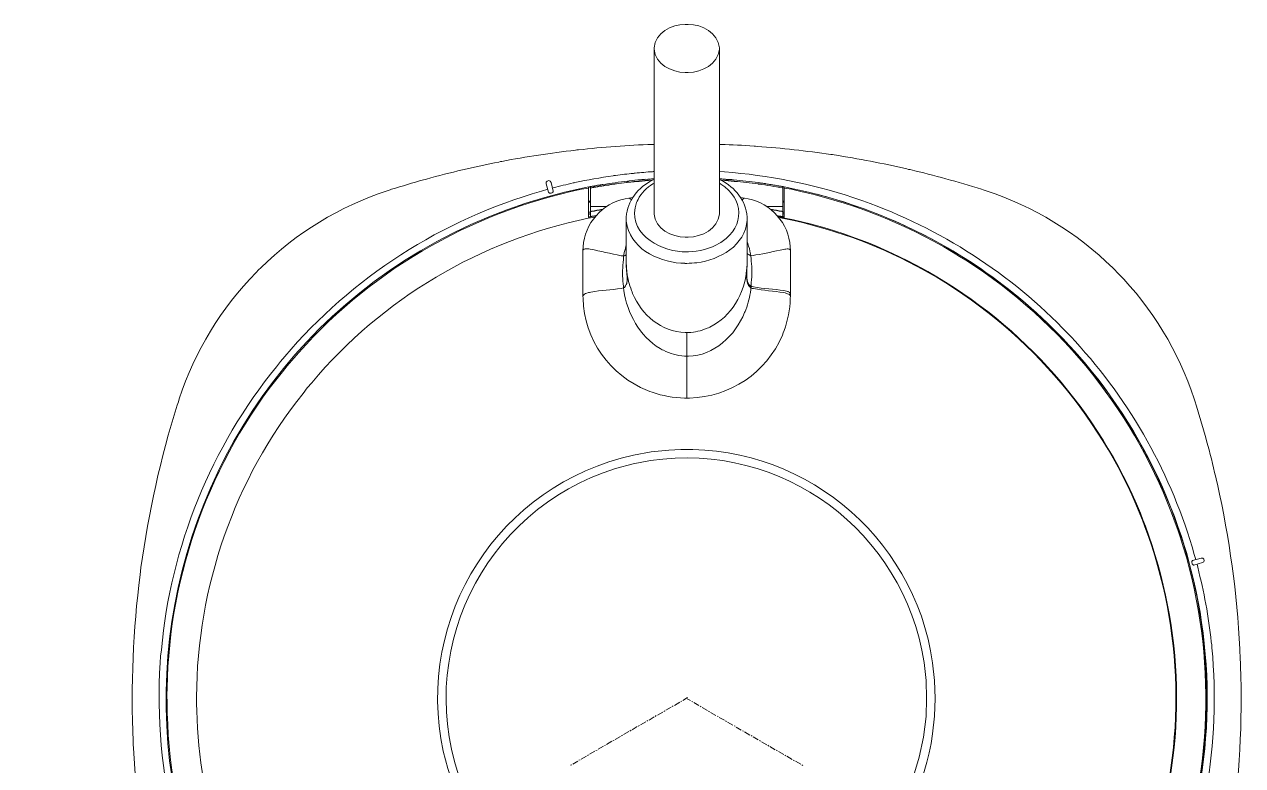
# Model space of a CAD drawing. Header units: millimetres. Extents: x 36 to 398, y -1 to 136.
# Drawn here: x 281.6 to 385, y 62.1 to 125 of the extents above; entities that cross this region are included whole.
import ezdxf

# ---------------------------------------------------------------- set-up
doc = ezdxf.new("R2010")
doc.units = ezdxf.units.MM

msp = doc.modelspace()

# ---------------------------------------------------------------- linework, layer by layer
at = {"color": 250, "lineweight": 20}
for points in [[(335.072284, 108.933594), (335.072284, 122.92469)], [(340.617916, 108.933594), (340.617916, 122.92469)], [(326.330416, 111.537094), (326.266916, 111.664094), (326.139916, 111.706392), (326.012916, 111.664094), (325.928284, 111.55819), (325.928284, 111.43119)], [(326.118784, 110.711594), (325.928284, 111.43119)], [(326.330416, 111.537094), (326.520916, 110.817392)], [(329.526582, 108.616094), (329.526582, 111.17719)], [(329.674784, 108.63719), (329.674784, 109.039392), (329.674784, 111.17719)], [(346.015416, 109.039392), (346.015416, 111.17719)], [(346.121284, 108.616094), (346.121284, 111.17719)], [(329.674784, 109.991892), (329.653582, 109.991892), (329.653582, 109.97069), (329.611284, 109.97069), (329.547784, 109.97069), (329.547784, 109.949594), (329.526582, 109.949594)], [(329.674784, 109.886094), (329.653582, 109.886094), (329.632416, 109.864892), (329.611284, 109.864892), (329.547784, 109.864892), (329.526582, 109.864892), (329.526582, 109.84369)], [(333.273082, 110.267094), (332.934416, 110.22469)], [(332.934416, 110.22469), (332.955582, 110.22469), (332.997916, 110.203594), (333.040284, 110.16119), (333.103784, 110.118892), (333.146082, 110.055392)], [(342.755784, 110.22469), (342.417082, 110.267094)], [(342.755784, 110.22469), (342.734582, 110.22469), (342.692284, 110.203594), (342.544082, 110.055392)], [(346.121284, 109.97069), (346.078916, 109.97069), (346.036583, 109.97069), (346.036583, 109.991892), (346.015416, 109.991892)], [(346.121284, 109.864892), (346.078916, 109.864892), (346.057784, 109.864892), (346.036583, 109.886094), (346.015416, 109.886094)], [(329.674784, 109.039392), (329.611284, 109.039392), (329.611284, 109.01819), (329.547784, 109.01819), (329.526582, 109.01819)], [(329.674784, 108.89119), (329.611284, 108.89119), (329.611284, 108.870094), (329.547784, 108.870094), (329.526582, 108.870094)], [(330.161583, 108.743094), (330.140416, 108.743094), (330.140416, 108.721892), (330.034583, 108.721892), (330.034583, 108.70069), (329.907582, 108.70069), (329.907582, 108.679594), (329.801784, 108.679594), (329.801784, 108.658392), (329.695916, 108.658392), (329.695916, 108.63719), (329.632416, 108.63719), (329.590082, 108.63719), (329.590082, 108.616094), (329.526582, 108.616094)], [(329.674784, 109.505094), (331.029416, 109.505094)], [(329.865284, 109.102892), (329.780582, 109.102892), (329.780582, 109.08169), (329.674784, 109.08169)], [(330.690784, 109.251094), (330.584916, 109.251094), (330.563784, 109.229892), (330.457916, 109.229892), (330.457916, 109.20869), (330.352082, 109.20869), (330.330916, 109.187594), (330.267416, 109.187594), (330.225082, 109.187594), (330.225082, 109.166392), (330.119284, 109.166392), (330.098082, 109.14519), (330.013416, 109.14519), (329.992284, 109.124094), (329.886416, 109.124094), (329.886416, 109.102892), (329.865284, 109.102892)], [(344.660784, 109.505094), (346.015416, 109.505094)], [(346.015416, 109.08169), (345.909583, 109.08169), (345.909583, 109.102892), (345.803784, 109.102892), (345.803784, 109.124094), (345.697916, 109.124094), (345.697916, 109.14519), (345.613284, 109.14519), (345.592082, 109.14519), (345.570916, 109.166392), (345.465082, 109.166392), (345.465082, 109.187594), (345.359284, 109.187594), (345.338082, 109.20869), (345.232284, 109.20869), (345.232284, 109.229892), (345.189916, 109.229892), (345.126416, 109.229892), (345.105284, 109.251094), (344.999416, 109.251094)], [(346.121284, 108.616094), (346.057784, 108.616094), (346.036583, 108.63719), (345.951916, 108.63719), (345.951916, 108.658392), (345.888416, 108.658392), (345.846082, 108.658392), (345.824916, 108.679594), (345.740284, 108.679594), (345.719082, 108.70069), (345.634416, 108.70069), (345.613284, 108.70069), (345.613284, 108.721892), (345.528582, 108.721892)], [(346.015416, 109.039392), (346.015416, 108.63719)], [(346.121284, 109.01819), (346.078916, 109.01819), (346.078916, 109.039392), (346.036583, 109.039392), (346.015416, 109.039392)], [(346.121284, 108.870094), (346.078916, 108.870094), (346.078916, 108.89119), (346.036583, 108.89119), (346.015416, 108.89119)], [(332.722784, 108.467892), (332.722784, 104.784892)], [(342.967416, 108.467892), (342.967416, 104.784892)], [(329.039784, 105.77969), (329.039784, 101.927392)], [(346.650416, 105.77969), (346.650416, 101.927392)], [(332.722784, 105.419892), (332.680416, 105.377594), (332.659284, 105.377594), (332.616916, 105.356392), (332.553416, 105.33519), (332.489916, 105.314094)], [(332.743916, 104.361594), (332.722784, 104.784892)], [(332.722784, 104.679094), (332.722784, 104.784892)], [(332.722784, 104.679094), (332.722784, 104.361594), (332.743916, 104.276892), (332.743916, 104.086392)], [(342.967416, 104.488594), (342.946284, 104.276892)], [(342.946284, 104.361488), (342.946284, 104.44619), (342.967416, 104.44619), (342.967416, 104.488488)], [(342.946284, 104.25569), (342.967416, 104.425094)], [(342.967416, 104.70019), (342.967416, 104.784892)], [(342.967416, 104.784892), (342.967416, 104.488594)], [(342.967416, 104.615594), (342.967416, 104.70019)], [(342.967416, 104.50969), (342.967416, 104.615594)], [(342.967416, 104.425094), (342.967416, 104.50969)], [(332.743916, 104.361594), (332.743916, 104.086392)], [(332.743916, 104.086392), (332.743916, 104.022892)], [(332.743916, 104.022892), (332.765083, 103.93819)], [(332.765083, 103.93819), (332.765083, 103.853594)], [(332.765083, 103.853594), (332.765083, 103.74769)], [(342.946284, 104.25569), (342.946284, 104.361488)], [(342.946284, 104.25569), (342.946284, 104.361488)], [(342.946284, 104.25569), (342.946284, 104.276892)], [(342.946284, 104.25569), (342.967416, 104.25569)], [(332.489916, 102.60469), (332.468784, 102.79519), (332.447582, 102.901094), (332.447582, 102.98569)], [(337.845082, 98.815892), (337.845082, 96.805094)], [(337.781582, 96.805094), (337.802784, 96.805094)], [(337.802784, 96.805094), (337.845082, 96.805094)], [(337.866284, 93.249094), (337.866284, 95.027094), (337.845082, 96.805094)], [(380.771082, 79.49069), (381.511916, 79.68119)], [(381.617784, 79.30019), (381.723582, 79.36369), (381.765916, 79.469594), (381.744784, 79.596594), (381.638916, 79.68119), (381.511916, 79.68119)], [(380.876916, 79.088594), (380.834582, 79.088594), (380.834582, 79.10969), (380.792284, 79.130892), (380.749916, 79.17319), (380.749916, 79.194392), (380.728784, 79.23669), (380.728784, 79.257892), (380.707583, 79.30019), (380.707583, 79.384892), (380.728784, 79.42719), (380.728784, 79.448392), (380.771082, 79.49069)], [(381.617784, 79.30019), (380.876916, 79.088594)], [(336.807916, 67.192892), (337.252416, 67.468094)], [(337.337082, 67.510392), (337.421784, 67.55269)], [(337.527582, 67.61619), (337.908582, 67.849094)], [(338.162582, 67.595094), (337.887416, 67.74319)], [(338.353082, 67.48919), (338.268416, 67.531594)], [(338.882284, 67.17169), (338.437784, 67.42569)], [(334.648916, 65.944094), (335.093416, 66.21919)], [(335.178082, 66.261594), (335.262784, 66.325094)], [(335.368583, 66.367392), (335.813083, 66.621392)], [(335.897784, 66.684892), (335.982416, 66.72719)], [(336.088284, 66.79069), (336.532784, 67.04469)], [(336.617416, 67.087094), (336.702082, 67.150594)], [(339.072784, 67.065892), (338.988082, 67.129392)], [(339.601916, 66.748392), (339.157416, 67.023594)], [(339.792416, 66.642594), (339.707784, 66.706094)], [(340.321582, 66.34619), (339.877082, 66.60019)], [(340.512082, 66.240392), (340.427416, 66.28269)], [(341.041284, 65.922892), (340.596784, 66.176892)], [(333.209583, 65.118594), (333.654082, 65.39369)], [(333.738784, 65.436094), (333.844582, 65.478392)], [(333.929284, 65.541892), (334.373784, 65.795892)], [(334.458416, 65.859392), (334.543082, 65.90169)], [(341.231784, 65.817094), (341.147083, 65.880594)], [(341.760916, 65.52069), (341.316416, 65.77469)], [(341.951416, 65.414892), (341.866784, 65.45719)], [(342.480582, 65.097392), (342.036082, 65.351392)], [(331.050582, 63.86969), (331.495082, 64.144892)], [(331.579784, 64.18719), (331.685582, 64.25069)], [(331.770284, 64.293094), (332.214784, 64.547094)], [(332.299416, 64.610594), (332.405284, 64.652892)], [(332.489916, 64.716392), (332.934416, 64.970392)], [(333.019082, 65.01269), (333.124916, 65.07619)], [(342.671082, 64.991594), (342.586416, 65.033892)], [(343.200284, 64.674094), (342.755784, 64.94919)], [(343.390784, 64.56819), (343.306083, 64.63169)], [(343.919916, 64.271892), (343.475416, 64.525892)], [(344.110416, 64.166094), (344.025784, 64.208392)], [(344.639582, 63.848594), (344.195082, 64.102594)], [(329.611284, 63.04419), (330.055784, 63.29819)], [(330.140416, 63.36169), (330.246284, 63.404094)], [(330.330916, 63.467594), (330.775416, 63.721594)], [(330.860082, 63.785094), (330.965916, 63.827392)], [(344.830082, 63.74269), (344.724284, 63.80619)], [(345.359284, 63.42519), (344.914784, 63.700392)], [(345.549784, 63.340594), (345.443916, 63.382892)], [(346.078916, 63.023094), (345.634416, 63.277094)], [(327.981416, 62.112892), (328.087284, 62.15519)], [(328.171916, 62.21869), (328.616416, 62.47269)], [(328.701082, 62.53619), (328.806916, 62.578594)], [(328.891582, 62.642094), (329.336082, 62.896094)], [(329.420784, 62.938392), (329.526582, 63.001892)], [(346.269416, 62.91719), (346.163582, 62.959594)], [(346.798582, 62.59969), (346.354083, 62.874892)], [(346.989082, 62.493892), (346.883284, 62.557392)], [(347.518284, 62.197594), (347.073784, 62.451594)], [(347.708784, 62.09169), (347.602916, 62.134094)]]:
    msp.add_lwpolyline(points, dxfattribs=at)
for points, knots in [([(335.072284, 122.92469), (335.072284, 122.92469), (335.072284, 122.967094), (335.072284, 122.967094), (335.162913, 124.249794), (336.556103, 124.941909), (337.718082, 124.95669), (337.718082, 124.95669), (337.845082, 124.95669), (337.845082, 124.95669)], [0, 0, 0, 0, 1, 1, 1, 2, 2, 2, 3, 3, 3, 3]), ([(337.845082, 124.95669), (337.845082, 124.95669), (337.972083, 124.95669), (337.972083, 124.95669), (339.134203, 124.941909), (340.527287, 124.249794), (340.617916, 122.967094), (340.617916, 122.967094), (340.617916, 122.92469), (340.617916, 122.92469)], [0, 0, 0, 0, 1, 1, 1, 2, 2, 2, 3, 3, 3, 3]), ([(337.845082, 120.871594), (337.845082, 120.871594), (337.718082, 120.871594), (337.718082, 120.871594), (336.546896, 120.903697), (335.174907, 121.564379), (335.072284, 122.86119), (335.072284, 122.86119), (335.072284, 122.92469), (335.072284, 122.92469)], [0, 0, 0, 0, 1, 1, 1, 2, 2, 2, 3, 3, 3, 3]), ([(340.617916, 122.92469), (340.617916, 122.92469), (340.617916, 122.86119), (340.617916, 122.86119), (340.515293, 121.564379), (339.143305, 120.903697), (337.972083, 120.871594), (337.972083, 120.871594), (337.845082, 120.871594), (337.845082, 120.871594)], [0, 0, 0, 0, 1, 1, 1, 2, 2, 2, 3, 3, 3, 3]), ([(335.072284, 114.775594), (335.072284, 114.775594), (334.945284, 114.775594), (334.945284, 114.775594), (332.856805, 114.704298), (330.733788, 114.554403), (328.658784, 114.309892), (328.658784, 114.309892), (328.531784, 114.309892), (328.531784, 114.309892), (328.531784, 114.309892), (328.404784, 114.28869), (328.404784, 114.28869), (326.299689, 114.048801), (324.243806, 113.732007), (322.160582, 113.33619), (322.160582, 113.33619), (322.033582, 113.315094), (322.033582, 113.315094), (322.033582, 113.315094), (321.906582, 113.27269), (321.906582, 113.27269), (319.859096, 112.889997), (317.774884, 112.390111), (315.768284, 111.833392), (315.768284, 111.833392), (315.641284, 111.81219), (315.641284, 111.81219), (315.641284, 111.81219), (315.514284, 111.769892), (315.514284, 111.769892), (314.600202, 111.512682), (313.713707, 111.239985), (312.804916, 110.965594), (312.804916, 110.965594), (312.677916, 110.92319), (312.677916, 110.92319)], [0, 0, 0, 0, 1, 1, 1, 2, 2, 2, 3, 3, 3, 4, 4, 4, 5, 5, 5, 6, 6, 6, 7, 7, 7, 8, 8, 8, 9, 9, 9, 10, 10, 10, 11, 11, 11, 12, 12, 12, 12]), ([(363.012284, 110.92319), (363.012284, 110.92319), (362.864082, 110.965594), (362.864082, 110.965594), (360.851485, 111.61079), (358.858009, 112.138192), (356.810416, 112.63769), (356.810416, 112.63769), (356.662284, 112.658892), (356.662284, 112.658892), (356.662284, 112.658892), (356.535284, 112.70119), (356.535284, 112.70119), (354.485293, 113.159096), (352.437383, 113.56158), (350.354582, 113.886594), (350.354582, 113.886594), (350.227582, 113.90769), (350.227582, 113.90769), (350.227582, 113.90769), (350.079416, 113.928892), (350.079416, 113.928892), (347.999509, 114.214607), (345.927892, 114.469277), (343.835284, 114.60619), (343.835284, 114.60619), (343.687082, 114.627392), (343.687082, 114.627392), (343.687082, 114.627392), (343.560082, 114.627392), (343.560082, 114.627392), (342.628114, 114.697207), (341.680482, 114.747301), (340.744916, 114.775594), (340.744916, 114.775594), (340.617916, 114.775594), (340.617916, 114.775594)], [0, 0, 0, 0, 1, 1, 1, 2, 2, 2, 3, 3, 3, 4, 4, 4, 5, 5, 5, 6, 6, 6, 7, 7, 7, 8, 8, 8, 9, 9, 9, 10, 10, 10, 11, 11, 11, 12, 12, 12, 12]), ([(335.072284, 112.468392), (335.072284, 112.468392), (335.008784, 112.468392), (335.008784, 112.468392), (335.008784, 112.468392), (334.945284, 112.44719), (334.945284, 112.44719), (334.459086, 112.447578), (333.944383, 112.369297), (333.463582, 112.341392), (333.463582, 112.341392), (333.400083, 112.341392), (333.400083, 112.341392), (333.400083, 112.341392), (333.336582, 112.32019), (333.336582, 112.32019), (332.832498, 112.28209), (332.315714, 112.201692), (331.812582, 112.150892), (331.812582, 112.150892), (331.727916, 112.12969), (331.727916, 112.12969), (331.727916, 112.12969), (331.664416, 112.12969), (331.664416, 112.12969), (331.664416, 112.12969), (331.600916, 112.108594), (331.600916, 112.108594), (330.512314, 111.965296), (329.438811, 111.767388), (328.362416, 111.537094), (328.362416, 111.537094), (328.298916, 111.515892), (328.298916, 111.515892), (328.298916, 111.515892), (328.214284, 111.515892), (328.214284, 111.515892), (327.663598, 111.359294), (327.074107, 111.260093), (326.520916, 111.092594), (326.520916, 111.092594), (326.457416, 111.071392), (326.457416, 111.071392)], [0, 0, 0, 0, 1, 1, 1, 2, 2, 2, 3, 3, 3, 4, 4, 4, 5, 5, 5, 6, 6, 6, 7, 7, 7, 8, 8, 8, 9, 9, 9, 10, 10, 10, 11, 11, 11, 12, 12, 12, 13, 13, 13, 14, 14, 14, 14]), ([(335.072284, 111.854594), (335.072284, 111.854594), (334.945284, 111.854594), (334.945284, 111.854594), (334.802692, 111.850678), (334.760111, 111.82101), (334.585416, 111.833392), (334.585416, 111.833392), (334.543082, 111.833392), (334.543082, 111.833392), (334.543082, 111.833392), (334.500784, 111.81219), (334.500784, 111.81219), (334.297584, 111.828101), (334.249607, 111.78358), (334.077416, 111.791094), (334.077416, 111.791094), (334.035082, 111.791094), (334.035082, 111.791094), (334.035082, 111.791094), (333.992784, 111.769892), (333.992784, 111.769892), (333.992784, 111.769892), (333.950416, 111.769892), (333.950416, 111.769892), (333.612102, 111.765306), (333.290404, 111.695386), (332.955582, 111.68519), (332.955582, 111.68519), (332.913284, 111.664094), (332.913284, 111.664094), (332.913284, 111.664094), (332.870916, 111.664094), (332.870916, 111.664094), (332.870916, 111.664094), (332.828582, 111.664094), (332.828582, 111.664094), (332.126202, 111.578687), (331.426996, 111.487988), (330.733082, 111.36769), (330.733082, 111.36769), (330.669582, 111.36769), (330.669582, 111.36769), (330.669582, 111.36769), (330.627284, 111.346594), (330.627284, 111.346594), (330.627284, 111.346594), (330.542582, 111.346594), (330.542582, 111.346594), (330.542582, 111.346594), (330.500284, 111.325392), (330.500284, 111.325392), (330.500284, 111.325392), (330.415582, 111.325392), (330.415582, 111.325392), (330.415582, 111.325392), (330.373284, 111.30419), (330.373284, 111.30419), (330.373284, 111.30419), (330.267416, 111.30419), (330.267416, 111.30419), (330.267416, 111.30419), (330.225082, 111.283094), (330.225082, 111.283094), (330.225082, 111.283094), (330.182784, 111.283094), (330.182784, 111.283094), (330.182784, 111.283094), (330.140416, 111.261892), (330.140416, 111.261892), (330.140416, 111.261892), (330.055784, 111.261892), (330.055784, 111.261892), (330.055784, 111.261892), (330.013416, 111.24069), (330.013416, 111.24069), (330.013416, 111.24069), (329.928784, 111.24069), (329.928784, 111.24069), (329.928784, 111.24069), (329.886416, 111.219594), (329.886416, 111.219594), (329.886416, 111.219594), (329.822916, 111.219594), (329.822916, 111.219594), (329.822916, 111.219594), (329.780582, 111.198392), (329.780582, 111.198392), (329.780582, 111.198392), (329.695916, 111.198392), (329.695916, 111.198392), (329.695916, 111.198392), (329.653582, 111.17719), (329.653582, 111.17719), (329.653582, 111.17719), (329.611284, 111.17719), (329.611284, 111.17719), (329.611284, 111.17719), (329.568916, 111.156094), (329.568916, 111.156094), (329.568916, 111.156094), (329.526582, 111.156094), (329.526582, 111.156094)], [0, 0, 0, 0, 1, 1, 1, 2, 2, 2, 3, 3, 3, 4, 4, 4, 5, 5, 5, 6, 6, 6, 7, 7, 7, 8, 8, 8, 9, 9, 9, 10, 10, 10, 11, 11, 11, 12, 12, 12, 13, 13, 13, 14, 14, 14, 15, 15, 15, 16, 16, 16, 17, 17, 17, 18, 18, 18, 19, 19, 19, 20, 20, 20, 21, 21, 21, 22, 22, 22, 23, 23, 23, 24, 24, 24, 25, 25, 25, 26, 26, 26, 27, 27, 27, 28, 28, 28, 29, 29, 29, 30, 30, 30, 31, 31, 31, 32, 32, 32, 33, 33, 33, 34, 34, 34, 34]), ([(334.924083, 111.74869), (334.924083, 111.74869), (334.881784, 111.74869), (334.881784, 111.74869), (334.881784, 111.74869), (334.839416, 111.727594), (334.839416, 111.727594), (334.839416, 111.727594), (334.797082, 111.727594), (334.797082, 111.727594), (334.62281, 111.739201), (334.597093, 111.71239), (334.458416, 111.706392), (334.458416, 111.706392), (334.331416, 111.706392), (334.331416, 111.706392), (334.331416, 111.706392), (334.289082, 111.68519), (334.289082, 111.68519), (334.289082, 111.68519), (334.077416, 111.68519), (334.077416, 111.68519), (334.077416, 111.68519), (334.035082, 111.664094), (334.035082, 111.664094), (334.035082, 111.664094), (333.823416, 111.664094), (333.823416, 111.664094), (333.823416, 111.664094), (333.781082, 111.642892), (333.781082, 111.642892), (333.781082, 111.642892), (333.611784, 111.642892), (333.611784, 111.642892), (333.611784, 111.642892), (333.569416, 111.62169), (333.569416, 111.62169), (333.569416, 111.62169), (333.400083, 111.62169), (333.400083, 111.62169), (333.400083, 111.62169), (333.357784, 111.600594), (333.357784, 111.600594), (333.156983, 111.613612), (333.177515, 111.566304), (332.976784, 111.579392), (332.976784, 111.579392), (332.934416, 111.55819), (332.934416, 111.55819), (332.934416, 111.55819), (332.849784, 111.55819), (332.849784, 111.55819), (332.849784, 111.55819), (332.807416, 111.55819), (332.807416, 111.55819), (332.807416, 111.55819), (332.765083, 111.537094), (332.765083, 111.537094), (332.480391, 111.518397), (332.160104, 111.467597), (331.876082, 111.43119), (331.876082, 111.43119), (331.791416, 111.43119), (331.791416, 111.43119), (331.791416, 111.43119), (331.749082, 111.410094), (331.749082, 111.410094), (331.620283, 111.406496), (331.496917, 111.371183), (331.368082, 111.36769), (331.368082, 111.36769), (331.325784, 111.346594), (331.325784, 111.346594), (331.325784, 111.346594), (331.241082, 111.346594), (331.241082, 111.346594), (331.241082, 111.346594), (331.198784, 111.325392), (331.198784, 111.325392), (331.198784, 111.325392), (331.071784, 111.325392), (331.071784, 111.325392), (331.071784, 111.325392), (331.029416, 111.30419), (331.029416, 111.30419), (331.029416, 111.30419), (330.944784, 111.30419), (330.944784, 111.30419), (330.944784, 111.30419), (330.902416, 111.283094), (330.902416, 111.283094), (330.902416, 111.283094), (330.817784, 111.283094), (330.817784, 111.283094), (330.817784, 111.283094), (330.775416, 111.261892), (330.775416, 111.261892), (330.775416, 111.261892), (330.690784, 111.261892), (330.690784, 111.261892), (330.690784, 111.261892), (330.648416, 111.24069), (330.648416, 111.24069), (330.648416, 111.24069), (330.563784, 111.24069), (330.563784, 111.24069), (330.563784, 111.24069), (330.521416, 111.219594), (330.521416, 111.219594), (330.521416, 111.219594), (330.436784, 111.219594), (330.436784, 111.219594), (330.436784, 111.219594), (330.394416, 111.198392), (330.394416, 111.198392), (330.394416, 111.198392), (330.309784, 111.198392), (330.309784, 111.198392), (330.309784, 111.198392), (330.267416, 111.17719), (330.267416, 111.17719), (330.267416, 111.17719), (330.182784, 111.17719), (330.182784, 111.17719), (330.182784, 111.17719), (330.140416, 111.156094), (330.140416, 111.156094), (330.140416, 111.156094), (330.055784, 111.156094), (330.055784, 111.156094), (330.055784, 111.156094), (330.013416, 111.134892), (330.013416, 111.134892), (330.013416, 111.134892), (329.971082, 111.134892), (329.971082, 111.134892), (329.971082, 111.134892), (329.928784, 111.11369), (329.928784, 111.11369), (329.928784, 111.11369), (329.844082, 111.11369), (329.844082, 111.11369), (329.844082, 111.11369), (329.801784, 111.092594), (329.801784, 111.092594), (329.801784, 111.092594), (329.717082, 111.092594), (329.717082, 111.092594), (329.717082, 111.092594), (329.674784, 111.071392), (329.674784, 111.071392)], [0, 0, 0, 0, 1, 1, 1, 2, 2, 2, 3, 3, 3, 4, 4, 4, 5, 5, 5, 6, 6, 6, 7, 7, 7, 8, 8, 8, 9, 9, 9, 10, 10, 10, 11, 11, 11, 12, 12, 12, 13, 13, 13, 14, 14, 14, 15, 15, 15, 16, 16, 16, 17, 17, 17, 18, 18, 18, 19, 19, 19, 20, 20, 20, 21, 21, 21, 22, 22, 22, 23, 23, 23, 24, 24, 24, 25, 25, 25, 26, 26, 26, 27, 27, 27, 28, 28, 28, 29, 29, 29, 30, 30, 30, 31, 31, 31, 32, 32, 32, 33, 33, 33, 34, 34, 34, 35, 35, 35, 36, 36, 36, 37, 37, 37, 38, 38, 38, 39, 39, 39, 40, 40, 40, 41, 41, 41, 42, 42, 42, 43, 43, 43, 44, 44, 44, 45, 45, 45, 46, 46, 46, 47, 47, 47, 48, 48, 48, 49, 49, 49, 50, 50, 50, 50]), ([(332.722784, 108.467892), (332.722784, 108.467892), (332.722784, 108.616094), (332.722784, 108.616094), (332.795809, 110.000006), (333.753601, 111.132811), (334.945284, 111.74869), (334.945284, 111.74869), (335.072284, 111.81219), (335.072284, 111.81219)], [0, 0, 0, 0, 1, 1, 1, 2, 2, 2, 3, 3, 3, 3]), ([(381.046284, 79.575392), (381.046284, 79.575392), (380.919284, 79.99869), (380.919284, 79.99869), (379.02201, 86.704008), (375.538294, 92.960804), (370.801582, 98.075094), (370.801582, 98.075094), (370.505284, 98.41369), (370.505284, 98.41369), (370.505284, 98.41369), (370.187784, 98.73119), (370.187784, 98.73119), (365.385809, 103.791788), (359.35539, 107.654387), (352.788784, 109.991892), (352.788784, 109.991892), (352.365416, 110.140094), (352.365416, 110.140094), (352.365416, 110.140094), (351.942082, 110.267094), (351.942082, 110.267094), (348.428416, 111.458707), (344.757798, 112.153679), (341.062416, 112.44719), (341.062416, 112.44719), (340.617916, 112.468392), (340.617916, 112.468392)], [0, 0, 0, 0, 1, 1, 1, 2, 2, 2, 3, 3, 3, 4, 4, 4, 5, 5, 5, 6, 6, 6, 7, 7, 7, 8, 8, 8, 9, 9, 9, 9]), ([(346.121284, 111.156094), (346.121284, 111.156094), (346.078916, 111.17719), (346.078916, 111.17719), (346.078916, 111.17719), (346.036583, 111.17719), (346.036583, 111.17719), (346.036583, 111.17719), (345.994284, 111.198392), (345.994284, 111.198392), (345.994284, 111.198392), (345.909583, 111.198392), (345.909583, 111.198392), (345.909583, 111.198392), (345.867284, 111.219594), (345.867284, 111.219594), (345.867284, 111.219594), (345.824916, 111.219594), (345.824916, 111.219594), (345.824916, 111.219594), (345.761416, 111.24069), (345.761416, 111.24069), (345.761416, 111.24069), (345.676784, 111.24069), (345.676784, 111.24069), (345.676784, 111.24069), (345.634416, 111.261892), (345.634416, 111.261892), (345.634416, 111.261892), (345.549784, 111.261892), (345.549784, 111.261892), (345.463283, 111.31368), (345.213587, 111.310611), (345.147582, 111.346594), (345.147582, 111.346594), (345.062916, 111.346594), (345.062916, 111.346594), (345.062916, 111.346594), (345.020582, 111.36769), (345.020582, 111.36769), (345.020582, 111.36769), (344.978284, 111.36769), (344.978284, 111.36769), (344.84631, 111.390303), (344.707986, 111.408295), (344.576082, 111.43119), (344.576082, 111.43119), (344.533784, 111.43119), (344.533784, 111.43119), (344.533784, 111.43119), (344.491416, 111.452392), (344.491416, 111.452392), (344.380714, 111.449605), (344.208488, 111.506685), (344.089284, 111.49469), (344.089284, 111.49469), (344.046916, 111.515892), (344.046916, 111.515892), (344.046916, 111.515892), (343.962284, 111.515892), (343.962284, 111.515892), (343.962284, 111.515892), (343.919916, 111.537094), (343.919916, 111.537094), (343.223885, 111.616399), (342.527184, 111.709179), (341.824416, 111.769892), (341.824416, 111.769892), (341.782082, 111.769892), (341.782082, 111.769892), (341.782082, 111.769892), (341.739784, 111.769892), (341.739784, 111.769892), (341.739784, 111.769892), (341.676284, 111.791094), (341.676284, 111.791094), (341.459009, 111.776207), (341.439182, 111.825278), (341.231784, 111.81219), (341.231784, 111.81219), (341.189416, 111.81219), (341.189416, 111.81219), (341.189416, 111.81219), (341.147083, 111.833392), (341.147083, 111.833392), (340.956194, 111.820692), (340.865601, 111.853077), (340.702583, 111.854594), (340.702583, 111.854594), (340.617916, 111.854594), (340.617916, 111.854594)], [0, 0, 0, 0, 1, 1, 1, 2, 2, 2, 3, 3, 3, 4, 4, 4, 5, 5, 5, 6, 6, 6, 7, 7, 7, 8, 8, 8, 9, 9, 9, 10, 10, 10, 11, 11, 11, 12, 12, 12, 13, 13, 13, 14, 14, 14, 15, 15, 15, 16, 16, 16, 17, 17, 17, 18, 18, 18, 19, 19, 19, 20, 20, 20, 21, 21, 21, 22, 22, 22, 23, 23, 23, 24, 24, 24, 25, 25, 25, 26, 26, 26, 27, 27, 27, 28, 28, 28, 29, 29, 29, 30, 30, 30, 30]), ([(340.617916, 111.81219), (340.617916, 111.81219), (340.744916, 111.74869), (340.744916, 111.74869), (341.951416, 111.119405), (342.879892, 110.015493), (342.967416, 108.616094), (342.967416, 108.616094), (342.967416, 108.467892), (342.967416, 108.467892)], [0, 0, 0, 0, 1, 1, 1, 2, 2, 2, 3, 3, 3, 3]), ([(346.015416, 111.071392), (346.015416, 111.071392), (345.973082, 111.092594), (345.973082, 111.092594), (345.308802, 111.19871), (344.652988, 111.320383), (343.983416, 111.410094), (343.983416, 111.410094), (343.941082, 111.410094), (343.941082, 111.410094), (343.941082, 111.410094), (343.898784, 111.43119), (343.898784, 111.43119), (343.23909, 111.49081), (342.577314, 111.608708), (341.909082, 111.642892), (341.909082, 111.642892), (341.866784, 111.664094), (341.866784, 111.664094), (341.866784, 111.664094), (341.655082, 111.664094), (341.655082, 111.664094), (341.655082, 111.664094), (341.612784, 111.68519), (341.612784, 111.68519), (341.612784, 111.68519), (341.401082, 111.68519), (341.401082, 111.68519), (341.401082, 111.68519), (341.358784, 111.706392), (341.358784, 111.706392), (341.358784, 111.706392), (341.274082, 111.706392), (341.274082, 111.706392), (341.111487, 111.706004), (341.046611, 111.741705), (340.850784, 111.727594), (340.850784, 111.727594), (340.808416, 111.74869), (340.808416, 111.74869), (340.808416, 111.74869), (340.766082, 111.74869), (340.766082, 111.74869)], [0, 0, 0, 0, 1, 1, 1, 2, 2, 2, 3, 3, 3, 4, 4, 4, 5, 5, 5, 6, 6, 6, 7, 7, 7, 8, 8, 8, 9, 9, 9, 10, 10, 10, 11, 11, 11, 12, 12, 12, 13, 13, 13, 14, 14, 14, 14]), ([(329.526582, 111.17719), (329.526582, 111.17719), (327.473416, 110.73269), (327.473416, 110.73269), (291.550796, 101.67438), (281.63841, 56.263484), (310.518916, 33.07219), (310.518916, 33.07219), (312.191082, 31.823392), (312.191082, 31.823392), (312.191082, 31.823392), (313.926784, 30.637988), (313.926784, 30.637988), (345.293315, 10.931187), (384.944514, 35.113398), (381.787082, 72.018892), (381.787082, 72.018892), (381.533082, 74.114392), (381.533082, 74.114392), (381.533082, 74.114392), (381.194416, 76.18869), (381.194416, 76.18869), (377.830715, 93.233184), (365.054092, 106.609812), (348.174416, 110.73269), (348.174416, 110.73269), (346.121284, 111.17719), (346.121284, 111.17719)], [0, 0, 0, 0, 1, 1, 1, 2, 2, 2, 3, 3, 3, 4, 4, 4, 5, 5, 5, 6, 6, 6, 7, 7, 7, 8, 8, 8, 9, 9, 9, 9]), ([(326.055284, 110.965594), (326.055284, 110.965594), (325.526082, 110.817392), (325.526082, 110.817392), (317.094694, 108.432297), (309.399905, 103.476792), (303.745583, 96.783892), (303.745583, 96.783892), (303.385784, 96.360594), (303.385784, 96.360594), (303.385784, 96.360594), (303.025916, 95.916094), (303.025916, 95.916094), (297.505014, 89.138492), (294.034704, 80.624201), (293.268082, 71.913094), (293.268082, 71.913094), (293.204582, 71.36269), (293.204582, 71.36269), (293.204582, 71.36269), (293.162284, 70.812392), (293.162284, 70.812392), (292.885707, 66.136288), (293.253301, 61.470801), (294.411082, 56.927094), (294.411082, 56.927094), (294.538082, 56.397892), (294.538082, 56.397892)], [0, 0, 0, 0, 1, 1, 1, 2, 2, 2, 3, 3, 3, 4, 4, 4, 5, 5, 5, 6, 6, 6, 7, 7, 7, 8, 8, 8, 9, 9, 9, 9]), ([(329.526582, 111.071392), (329.526582, 111.071392), (328.912784, 110.965594), (328.912784, 110.965594), (319.420205, 109.007995), (310.606793, 103.847597), (304.338284, 96.44519), (304.338284, 96.44519), (303.936083, 95.979594), (303.936083, 95.979594), (303.936083, 95.979594), (303.533916, 95.49269), (303.533916, 95.49269), (297.428391, 87.959897), (293.917194, 78.372385), (293.754916, 68.674594), (293.754916, 68.674594), (293.733784, 68.06069), (293.733784, 68.06069), (293.733784, 68.06069), (293.754916, 67.446892), (293.754916, 67.446892), (293.765217, 62.491105), (294.672914, 57.547877), (296.337284, 52.88419), (296.337284, 52.88419), (296.548916, 52.31269), (296.548916, 52.31269)], [0, 0, 0, 0, 1, 1, 1, 2, 2, 2, 3, 3, 3, 4, 4, 4, 5, 5, 5, 6, 6, 6, 7, 7, 7, 8, 8, 8, 9, 9, 9, 9]), ([(312.677916, 110.92319), (312.677916, 110.92319), (312.423916, 110.838488), (312.423916, 110.838488), (308.410398, 109.521992), (304.698788, 107.269788), (301.692416, 104.297988), (301.692416, 104.297988), (301.501916, 104.12869), (301.501916, 104.12869), (301.501916, 104.12869), (301.311416, 103.916988), (301.311416, 103.916988), (298.316685, 100.881794), (296.123113, 97.222677), (294.770916, 93.185488), (294.770916, 93.185488), (294.707416, 92.931594), (294.707416, 92.931594)], [0, 0, 0, 0, 1, 1, 1, 2, 2, 2, 3, 3, 3, 4, 4, 4, 5, 5, 5, 6, 6, 6, 6]), ([(326.520916, 110.817392), (326.520916, 110.817392), (326.520916, 110.753892), (326.520916, 110.753892), (326.520916, 110.753892), (326.478582, 110.711594), (326.478582, 110.711594), (326.478582, 110.711594), (326.436284, 110.690392), (326.436284, 110.690392), (326.436284, 110.690392), (326.415082, 110.66919), (326.415082, 110.66919), (326.415082, 110.66919), (326.351582, 110.648094), (326.351582, 110.648094), (326.351582, 110.648094), (326.288082, 110.648094), (326.288082, 110.648094), (326.214705, 110.652292), (326.193609, 110.629679), (326.139916, 110.690392), (326.139916, 110.690392), (326.118784, 110.711594), (326.118784, 110.711594)], [0, 0, 0, 0, 1, 1, 1, 2, 2, 2, 3, 3, 3, 4, 4, 4, 5, 5, 5, 6, 6, 6, 7, 7, 7, 8, 8, 8, 8]), ([(337.591082, 105.673892), (337.591082, 105.673892), (337.464082, 105.673892), (337.464082, 105.673892), (335.361492, 105.751786), (332.712483, 107.425081), (333.590582, 109.84369), (333.590582, 109.84369), (333.654082, 109.97069), (333.654082, 109.97069), (333.654082, 109.97069), (333.717582, 110.09769), (333.717582, 110.09769), (333.969113, 110.654409), (334.461309, 111.103107), (334.966416, 111.43119), (334.966416, 111.43119), (335.072284, 111.49469), (335.072284, 111.49469)], [0, 0, 0, 0, 1, 1, 1, 2, 2, 2, 3, 3, 3, 4, 4, 4, 5, 5, 5, 6, 6, 6, 6]), ([(340.617916, 111.49469), (340.617916, 111.49469), (340.744916, 111.410094), (340.744916, 111.410094), (342.718002, 110.17001), (342.799494, 107.84979), (340.850784, 106.54169), (340.850784, 106.54169), (340.744916, 106.457094), (340.744916, 106.457094), (340.744916, 106.457094), (340.617916, 106.393594), (340.617916, 106.393594), (339.890488, 105.936712), (338.850887, 105.680595), (337.993284, 105.673892), (337.993284, 105.673892), (337.845082, 105.673892), (337.845082, 105.673892)], [0, 0, 0, 0, 1, 1, 1, 2, 2, 2, 3, 3, 3, 4, 4, 4, 5, 5, 5, 6, 6, 6, 6]), ([(379.141284, 52.418594), (379.141284, 52.418594), (379.352916, 52.990094), (379.352916, 52.990094), (382.604786, 62.208777), (382.763607, 72.207981), (379.712784, 81.501594), (379.712784, 81.501594), (379.522284, 82.09419), (379.522284, 82.09419), (379.522284, 82.09419), (379.310582, 82.66569), (379.310582, 82.66569), (376.020894, 91.867581), (369.763393, 99.69251), (361.530582, 104.95419), (361.530582, 104.95419), (361.001416, 105.27169), (361.001416, 105.27169), (361.001416, 105.27169), (360.472284, 105.610392), (360.472284, 105.610392), (356.183494, 108.161681), (351.619996, 109.942786), (346.735082, 110.965594), (346.735082, 110.965594), (346.121284, 111.071392), (346.121284, 111.071392)], [0, 0, 0, 0, 1, 1, 1, 2, 2, 2, 3, 3, 3, 4, 4, 4, 5, 5, 5, 6, 6, 6, 7, 7, 7, 8, 8, 8, 9, 9, 9, 9]), ([(380.982784, 92.931594), (380.982784, 92.931594), (380.919284, 93.185594), (380.919284, 93.185594), (379.569204, 97.217386), (377.369317, 100.885992), (374.378784, 103.917094), (374.378784, 103.917094), (374.188284, 104.12869), (374.188284, 104.12869), (374.188284, 104.12869), (373.997784, 104.298094), (373.997784, 104.298094), (370.991412, 107.269894), (367.279802, 109.521992), (363.266284, 110.838594), (363.266284, 110.838594), (363.012284, 110.92319), (363.012284, 110.92319)], [0, 0, 0, 0, 1, 1, 1, 2, 2, 2, 3, 3, 3, 4, 4, 4, 5, 5, 5, 6, 6, 6, 6]), ([(332.934416, 110.22469), (332.934416, 110.22469), (332.616916, 110.16119), (332.616916, 110.16119), (330.702391, 109.785905), (329.154402, 108.059411), (329.060916, 106.09719), (329.060916, 106.09719), (329.039784, 105.77969), (329.039784, 105.77969)], [0, 0, 0, 0, 1, 1, 1, 2, 2, 2, 3, 3, 3, 3]), ([(346.650416, 105.77969), (346.650416, 105.77969), (346.629284, 106.09719), (346.629284, 106.09719), (346.530507, 108.06181), (344.992396, 109.780578), (343.073284, 110.16119), (343.073284, 110.16119), (342.755784, 110.22469), (342.755784, 110.22469)], [0, 0, 0, 0, 1, 1, 1, 2, 2, 2, 3, 3, 3, 3]), ([(378.612082, 50.78869), (378.612082, 50.78869), (378.844916, 51.36019), (378.844916, 51.36019), (382.428785, 60.218793), (383.001414, 70.263082), (380.432416, 79.469488), (380.432416, 79.469488), (380.284284, 80.06219), (380.284284, 80.06219), (380.284284, 80.06219), (380.093784, 80.654892), (380.093784, 80.654892), (377.317106, 89.834488), (371.518815, 97.955785), (363.731916, 103.55719), (363.731916, 103.55719), (363.245082, 103.917094), (363.245082, 103.917094), (363.245082, 103.917094), (362.737082, 104.276892), (362.737082, 104.276892), (358.712311, 106.997479), (354.203106, 109.117286), (349.507916, 110.372892), (349.507916, 110.372892), (348.915284, 110.54219), (348.915284, 110.54219)], [0, 0, 0, 0, 1, 1, 1, 2, 2, 2, 3, 3, 3, 4, 4, 4, 5, 5, 5, 6, 6, 6, 7, 7, 7, 8, 8, 8, 9, 9, 9, 9]), ([(330.055784, 108.616094), (330.055784, 108.616094), (329.484284, 108.51019), (329.484284, 108.51019), (320.371999, 106.654297), (311.998501, 101.698792), (306.031582, 94.561392), (306.031582, 94.561392), (305.650582, 94.116892), (305.650582, 94.116892), (305.650582, 94.116892), (305.290784, 93.65119), (305.290784, 93.65119), (299.457604, 86.362096), (296.289307, 77.241379), (296.252583, 67.912594), (296.252583, 67.912594), (296.252583, 67.319892), (296.252583, 67.319892), (296.252583, 67.319892), (296.273784, 66.72719), (296.273784, 66.72719), (296.361309, 62.81739), (297.034409, 58.826097), (298.242284, 55.10669), (298.242284, 55.10669), (298.411583, 54.556392), (298.411583, 54.556392)], [0, 0, 0, 0, 1, 1, 1, 2, 2, 2, 3, 3, 3, 4, 4, 4, 5, 5, 5, 6, 6, 6, 7, 7, 7, 8, 8, 8, 9, 9, 9, 9]), ([(335.072284, 108.933594), (335.072284, 108.933594), (335.072284, 108.870094), (335.072284, 108.870094), (335.179494, 107.598295), (336.564887, 106.914294), (337.718082, 106.901594), (337.718082, 106.901594), (337.845082, 106.901594), (337.845082, 106.901594)], [0, 0, 0, 0, 1, 1, 1, 2, 2, 2, 3, 3, 3, 3]), ([(337.845082, 106.901594), (337.845082, 106.901594), (337.972083, 106.901594), (337.972083, 106.901594), (339.125313, 106.914294), (340.510707, 107.598295), (340.617916, 108.870094), (340.617916, 108.870094), (340.617916, 108.933594), (340.617916, 108.933594)], [0, 0, 0, 0, 1, 1, 1, 2, 2, 2, 3, 3, 3, 3]), ([(377.257416, 54.53519), (377.257416, 54.53519), (377.426784, 55.10669), (377.426784, 55.10669), (380.303017, 63.981486), (380.03801, 73.658603), (376.770582, 82.390594), (376.770582, 82.390594), (376.558916, 82.940892), (376.558916, 82.940892), (376.558916, 82.940892), (376.347284, 83.49119), (376.347284, 83.49119), (372.785605, 92.152308), (366.475504, 99.37501), (358.313284, 103.980594), (358.313284, 103.980594), (357.805284, 104.276892), (357.805284, 104.276892), (357.805284, 104.276892), (357.276082, 104.552094), (357.276082, 104.552094), (353.824187, 106.389008), (350.017715, 107.755281), (346.184784, 108.531392), (346.184784, 108.531392), (345.613284, 108.658392), (345.613284, 108.658392)], [0, 0, 0, 0, 1, 1, 1, 2, 2, 2, 3, 3, 3, 4, 4, 4, 5, 5, 5, 6, 6, 6, 7, 7, 7, 8, 8, 8, 9, 9, 9, 9]), ([(377.193916, 54.556392), (377.193916, 54.556392), (377.384416, 55.127892), (377.384416, 55.127892), (380.226111, 63.979404), (379.997088, 73.64481), (376.728284, 82.34819), (376.728284, 82.34819), (376.516582, 82.898594), (376.516582, 82.898594), (376.516582, 82.898594), (376.304916, 83.448892), (376.304916, 83.448892), (372.781407, 92.087009), (366.441284, 99.302408), (358.334416, 103.917094), (358.334416, 103.917094), (357.826416, 104.19219), (357.826416, 104.19219), (357.826416, 104.19219), (357.297284, 104.467392), (357.297284, 104.467392), (353.833289, 106.342406), (350.081603, 107.668498), (346.227082, 108.467892), (346.227082, 108.467892), (345.655582, 108.57369), (345.655582, 108.57369)], [0, 0, 0, 0, 1, 1, 1, 2, 2, 2, 3, 3, 3, 4, 4, 4, 5, 5, 5, 6, 6, 6, 7, 7, 7, 8, 8, 8, 9, 9, 9, 9]), ([(337.548784, 104.70019), (337.548784, 104.70019), (337.337082, 104.70019), (337.337082, 104.70019), (335.292382, 104.858588), (332.982394, 106.017498), (332.722784, 108.25619), (332.722784, 108.25619), (332.722784, 108.362094), (332.722784, 108.362094), (332.722784, 108.362094), (332.722784, 108.467892), (332.722784, 108.467892)], [0, 0, 0, 0, 1, 1, 1, 2, 2, 2, 3, 3, 3, 4, 4, 4, 4]), ([(342.967416, 108.467892), (342.967416, 108.467892), (342.967416, 108.362094), (342.967416, 108.362094), (342.825599, 106.201295), (340.649701, 104.986293), (338.712916, 104.742594), (338.712916, 104.742594), (338.501284, 104.721392), (338.501284, 104.721392), (338.501284, 104.721392), (338.289582, 104.70019), (338.289582, 104.70019), (338.289582, 104.70019), (338.056784, 104.70019), (338.056784, 104.70019), (338.056784, 104.70019), (337.845082, 104.679094), (337.845082, 104.679094)], [0, 0, 0, 0, 1, 1, 1, 2, 2, 2, 3, 3, 3, 4, 4, 4, 5, 5, 5, 6, 6, 6, 6]), ([(343.284916, 105.33519), (343.284916, 105.33519), (343.263784, 105.483392), (343.263784, 105.483392), (343.196686, 105.824881), (343.135409, 106.04251), (343.030916, 106.372392), (343.030916, 106.372392), (342.967416, 106.520594), (342.967416, 106.520594)], [0, 0, 0, 0, 1, 1, 1, 2, 2, 2, 3, 3, 3, 3]), ([(329.039784, 105.77969), (329.039784, 105.77969), (329.060916, 105.822094), (329.060916, 105.822094), (329.060916, 105.822094), (329.060916, 105.84319), (329.060916, 105.84319), (329.150486, 105.95428), (329.319184, 105.885912), (329.441916, 105.90669), (329.441916, 105.90669), (329.547784, 105.90669), (329.547784, 105.90669), (329.547784, 105.90669), (329.653582, 105.885594), (329.653582, 105.885594), (330.531999, 105.730301), (331.398104, 105.491506), (332.278284, 105.33519), (332.278284, 105.33519), (332.384082, 105.314094), (332.384082, 105.314094), (332.384082, 105.314094), (332.489916, 105.314094), (332.489916, 105.314094), (332.489916, 105.314094), (332.468784, 105.01769), (332.468784, 105.01769), (332.398194, 104.310794), (332.394313, 103.823608), (332.426416, 103.133892), (332.426416, 103.133892), (332.447582, 102.98569), (332.447582, 102.98569)], [0, 0, 0, 0, 1, 1, 1, 2, 2, 2, 3, 3, 3, 4, 4, 4, 5, 5, 5, 6, 6, 6, 7, 7, 7, 8, 8, 8, 9, 9, 9, 10, 10, 10, 11, 11, 11, 11]), ([(332.489916, 105.314094), (332.489916, 105.314094), (332.511082, 105.419892), (332.511082, 105.419892), (332.534013, 105.669306), (332.639494, 105.895401), (332.680416, 106.139594), (332.680416, 106.139594), (332.722784, 106.245392), (332.722784, 106.245392)], [0, 0, 0, 0, 1, 1, 1, 2, 2, 2, 3, 3, 3, 3]), ([(337.591082, 105.673892), (337.591082, 105.673892), (337.612284, 105.673892), (337.612284, 105.673892), (337.682805, 105.673892), (337.753396, 105.673892), (337.823916, 105.673892), (337.823916, 105.673892), (337.845082, 105.673892), (337.845082, 105.673892)], [0, 0, 0, 0, 1, 1, 1, 2, 2, 2, 3, 3, 3, 3]), ([(343.284916, 105.33519), (343.284916, 105.33519), (343.242582, 105.356392), (343.242582, 105.356392), (343.142817, 105.399078), (343.067605, 105.452983), (342.988582, 105.52569), (342.988582, 105.52569), (342.967416, 105.568094), (342.967416, 105.568094)], [0, 0, 0, 0, 1, 1, 1, 2, 2, 2, 3, 3, 3, 3]), ([(346.650416, 105.77969), (346.650416, 105.77969), (346.629284, 105.822094), (346.629284, 105.822094), (346.629284, 105.822094), (346.629284, 105.84319), (346.629284, 105.84319), (346.536786, 105.919108), (346.387984, 105.922177), (346.269416, 105.885594), (346.269416, 105.885594), (346.163582, 105.885594), (346.163582, 105.885594), (346.163582, 105.885594), (346.057784, 105.864392), (346.057784, 105.864392), (345.290493, 105.722188), (344.485101, 105.493588), (343.708284, 105.39869), (343.708284, 105.39869), (343.496582, 105.356392), (343.496582, 105.356392), (343.496582, 105.356392), (343.284916, 105.33519), (343.284916, 105.33519)], [0, 0, 0, 0, 1, 1, 1, 2, 2, 2, 3, 3, 3, 4, 4, 4, 5, 5, 5, 6, 6, 6, 7, 7, 7, 8, 8, 8, 8]), ([(337.548784, 104.70019), (337.548784, 104.70019), (337.675784, 104.70019), (337.675784, 104.70019), (337.675784, 104.70019), (337.675784, 104.678988), (337.675784, 104.678988), (337.675784, 104.678988), (337.696916, 104.678988), (337.696916, 104.678988), (337.739284, 104.678988), (337.781582, 104.678988), (337.823916, 104.678988), (337.823916, 104.678988), (337.845082, 104.678988), (337.845082, 104.678988)], [0, 0, 0, 0, 1, 1, 1, 2, 2, 2, 3, 3, 3, 4, 4, 4, 5, 5, 5, 5]), ([(343.327284, 103.028094), (343.327284, 103.028094), (343.348416, 103.324392), (343.348416, 103.324392), (343.390784, 103.817893), (343.37311, 104.570686), (343.306083, 105.060094), (343.306083, 105.060094), (343.284916, 105.33519), (343.284916, 105.33519)], [0, 0, 0, 0, 1, 1, 1, 2, 2, 2, 3, 3, 3, 3]), ([(332.765083, 103.74769), (332.765083, 103.74769), (332.786284, 103.578392), (332.786284, 103.578392), (332.778911, 103.109198), (332.842411, 103.027001), (332.553416, 102.647094), (332.553416, 102.647094), (332.489916, 102.60469), (332.489916, 102.60469)], [0, 0, 0, 0, 1, 1, 1, 2, 2, 2, 3, 3, 3, 3]), ([(332.743916, 104.361594), (332.743916, 104.361594), (332.743916, 104.340392), (332.743916, 104.340392), (332.743916, 104.283877), (332.743916, 104.227503), (332.743916, 104.171094), (332.743916, 104.171094), (332.743916, 104.149892), (332.743916, 104.149892), (332.743916, 104.149892), (332.765083, 104.149892), (332.765083, 104.149892), (332.765083, 104.149892), (332.765083, 104.086392), (332.765083, 104.086392)], [0, 0, 0, 0, 1, 1, 1, 2, 2, 2, 3, 3, 3, 4, 4, 4, 5, 5, 5, 5]), ([(337.845082, 98.815892), (337.845082, 98.815892), (337.718082, 98.815892), (337.718082, 98.815892), (335.689293, 98.871984), (334.014304, 100.323982), (333.251916, 102.139094), (333.251916, 102.139094), (333.209583, 102.266094), (333.209583, 102.266094), (333.209583, 102.266094), (333.167284, 102.371892), (333.167284, 102.371892), (332.954489, 102.925683), (332.855394, 103.375898), (332.765083, 103.959392), (332.765083, 103.959392), (332.765083, 104.086392), (332.765083, 104.086392)], [0, 0, 0, 0, 1, 1, 1, 2, 2, 2, 3, 3, 3, 4, 4, 4, 5, 5, 5, 6, 6, 6, 6]), ([(342.946284, 104.25569), (342.946284, 104.25569), (342.925082, 104.12869), (342.925082, 104.12869), (342.775893, 102.159485), (341.629682, 100.152179), (339.813582, 99.281488), (339.813582, 99.281488), (339.707784, 99.217988), (339.707784, 99.217988), (339.707784, 99.217988), (339.580784, 99.17569), (339.580784, 99.17569), (338.984907, 98.941481), (338.612692, 98.848277), (337.972083, 98.815892), (337.972083, 98.815892), (337.845082, 98.815892), (337.845082, 98.815892)], [0, 0, 0, 0, 1, 1, 1, 2, 2, 2, 3, 3, 3, 4, 4, 4, 5, 5, 5, 6, 6, 6, 6]), ([(342.946284, 104.25569), (342.946284, 104.25569), (342.946284, 104.044094), (342.946284, 104.044094), (342.941698, 103.589681), (342.843591, 103.012184), (343.221416, 102.66819), (343.221416, 102.66819), (343.284916, 102.60469), (343.284916, 102.60469)], [0, 0, 0, 0, 1, 1, 1, 2, 2, 2, 3, 3, 3, 3]), ([(342.946284, 104.25569), (342.946284, 104.25569), (342.946284, 103.853594), (342.946284, 103.853594), (342.938488, 103.496195), (342.930409, 103.053494), (343.221416, 102.79519), (343.221416, 102.79519), (343.306083, 102.73169), (343.306083, 102.73169)], [0, 0, 0, 0, 1, 1, 1, 2, 2, 2, 3, 3, 3, 3]), ([(329.039784, 101.927392), (329.039784, 101.927392), (329.060916, 101.948594), (329.060916, 101.948594), (329.060916, 101.948594), (329.060916, 101.96969), (329.060916, 101.96969), (329.225698, 102.150277), (329.279709, 102.120009), (329.505416, 102.202594), (329.505416, 102.202594), (329.611284, 102.22369), (329.611284, 102.22369), (329.611284, 102.22369), (329.717082, 102.244892), (329.717082, 102.244892), (330.566607, 102.424386), (331.442201, 102.422304), (332.278284, 102.562392), (332.278284, 102.562392), (332.489916, 102.60469), (332.489916, 102.60469)], [0, 0, 0, 0, 1, 1, 1, 2, 2, 2, 3, 3, 3, 4, 4, 4, 5, 5, 5, 6, 6, 6, 7, 7, 7, 7]), ([(335.770784, 97.355392), (335.770784, 97.355392), (335.580284, 97.46119), (335.580284, 97.46119), (333.859787, 98.516384), (332.785896, 100.421384), (332.511082, 102.393094), (332.511082, 102.393094), (332.489916, 102.60469), (332.489916, 102.60469)], [0, 0, 0, 0, 1, 1, 1, 2, 2, 2, 3, 3, 3, 3]), ([(337.845082, 96.805094), (337.845082, 96.805094), (337.993284, 96.805094), (337.993284, 96.805094), (340.135986, 96.824109), (342.00719, 98.59329), (342.755784, 100.50919), (342.755784, 100.50919), (342.819284, 100.615094), (342.819284, 100.615094), (342.819284, 100.615094), (342.861583, 100.742094), (342.861583, 100.742094), (343.073602, 101.361184), (343.19531, 101.804978), (343.284916, 102.456594), (343.284916, 102.456594), (343.284916, 102.60469), (343.284916, 102.60469)], [0, 0, 0, 0, 1, 1, 1, 2, 2, 2, 3, 3, 3, 4, 4, 4, 5, 5, 5, 6, 6, 6, 6]), ([(343.284916, 102.60469), (343.284916, 102.60469), (343.306083, 102.60469), (343.306083, 102.60469), (343.306083, 102.60469), (343.306083, 102.689392), (343.306083, 102.689392), (343.306083, 102.689392), (343.306083, 102.73169), (343.306083, 102.73169), (343.306083, 102.73169), (343.306083, 102.816392), (343.306083, 102.816392), (343.306083, 102.816392), (343.327284, 102.816392), (343.327284, 102.816392), (343.327284, 102.816392), (343.327284, 102.837488), (343.327284, 102.837488), (343.327284, 102.879892), (343.327284, 102.92219), (343.327284, 102.964488), (343.327284, 102.964488), (343.327284, 102.98569), (343.327284, 102.98569), (343.327284, 102.98569), (343.327284, 103.027988), (343.327284, 103.027988)], [0, 0, 0, 0, 1, 1, 1, 2, 2, 2, 3, 3, 3, 4, 4, 4, 5, 5, 5, 6, 6, 6, 7, 7, 7, 8, 8, 8, 9, 9, 9, 9]), ([(346.650416, 101.927392), (346.650416, 101.927392), (346.629284, 101.948594), (346.629284, 101.948594), (346.629284, 101.948594), (346.629284, 101.96969), (346.629284, 101.96969), (346.524509, 102.086777), (346.471205, 102.099477), (346.311784, 102.139094), (346.311784, 102.139094), (346.205916, 102.181392), (346.205916, 102.181392), (346.205916, 102.181392), (346.078916, 102.202594), (346.078916, 102.202594), (345.214293, 102.321798), (344.383783, 102.395881), (343.517784, 102.54119), (343.517784, 102.54119), (343.390784, 102.562392), (343.390784, 102.562392), (343.390784, 102.562392), (343.284916, 102.60469), (343.284916, 102.60469)], [0, 0, 0, 0, 1, 1, 1, 2, 2, 2, 3, 3, 3, 4, 4, 4, 5, 5, 5, 6, 6, 6, 7, 7, 7, 8, 8, 8, 8]), ([(346.650416, 102.09669), (346.650416, 102.09669), (346.629284, 102.139094), (346.629284, 102.139094), (346.629284, 102.139094), (346.629284, 102.16019), (346.629284, 102.16019), (346.629284, 102.16019), (346.565784, 102.22369), (346.565784, 102.22369), (346.565784, 102.22369), (346.544582, 102.22369), (346.544582, 102.22369), (346.544582, 102.22369), (346.502284, 102.266094), (346.502284, 102.266094), (346.502284, 102.266094), (346.459916, 102.28719), (346.459916, 102.28719), (346.459916, 102.28719), (346.396416, 102.308392), (346.396416, 102.308392), (346.396416, 102.308392), (346.311784, 102.329594), (346.311784, 102.329594), (346.311784, 102.329594), (346.205916, 102.35069), (346.205916, 102.35069), (346.205916, 102.35069), (346.100082, 102.371892), (346.100082, 102.371892), (345.243891, 102.506301), (344.371507, 102.53798), (343.517784, 102.689392), (343.517784, 102.689392), (343.411916, 102.710594), (343.411916, 102.710594), (343.411916, 102.710594), (343.306083, 102.73169), (343.306083, 102.73169)], [0, 0, 0, 0, 1, 1, 1, 2, 2, 2, 3, 3, 3, 4, 4, 4, 5, 5, 5, 6, 6, 6, 7, 7, 7, 8, 8, 8, 9, 9, 9, 10, 10, 10, 11, 11, 11, 12, 12, 12, 13, 13, 13, 13]), ([(329.039784, 101.927392), (329.039784, 101.927392), (329.060916, 101.694594), (329.060916, 101.694594), (329.115314, 98.271486), (331.346598, 95.144887), (334.521916, 93.90519), (334.521916, 93.90519), (334.712416, 93.820594), (334.712416, 93.820594), (334.712416, 93.820594), (334.924083, 93.757094), (334.924083, 93.757094), (335.793009, 93.430704), (336.729599, 93.286101), (337.654582, 93.249094), (337.654582, 93.249094), (337.866284, 93.249094), (337.866284, 93.249094), (337.866284, 93.249094), (338.077916, 93.249094), (338.077916, 93.249094), (341.554188, 93.366887), (344.579293, 95.385799), (345.973082, 98.583094), (345.973082, 98.583094), (346.036583, 98.79469), (346.036583, 98.79469), (346.036583, 98.79469), (346.121284, 98.98519), (346.121284, 98.98519), (346.414407, 99.855211), (346.630307, 100.774197), (346.629284, 101.694594), (346.629284, 101.694594), (346.650416, 101.927392), (346.650416, 101.927392)], [0, 0, 0, 0, 1, 1, 1, 2, 2, 2, 3, 3, 3, 4, 4, 4, 5, 5, 5, 6, 6, 6, 7, 7, 7, 8, 8, 8, 9, 9, 9, 10, 10, 10, 11, 11, 11, 12, 12, 12, 12]), ([(335.770784, 97.355392), (335.770784, 97.355392), (335.876582, 97.313094), (335.876582, 97.313094), (336.420883, 97.020994), (337.036516, 96.859704), (337.654582, 96.82619), (337.654582, 96.82619), (337.781582, 96.805094), (337.781582, 96.805094)], [0, 0, 0, 0, 1, 1, 1, 2, 2, 2, 3, 3, 3, 3]), ([(294.707416, 92.931594), (294.707416, 92.931594), (294.601582, 92.656392), (294.601582, 92.656392), (293.196504, 88.10129), (292.176306, 83.600904), (291.532416, 78.876892), (291.532416, 78.876892), (291.490082, 78.580594), (291.490082, 78.580594), (291.490082, 78.580594), (291.468916, 78.263094), (291.468916, 78.263094), (290.855788, 73.628582), (290.665994, 68.836096), (290.876284, 64.166094), (290.876284, 64.166094), (290.876284, 63.86969), (290.876284, 63.86969), (290.876284, 63.86969), (290.897416, 63.573392), (290.897416, 63.573392), (291.142314, 58.833788), (291.77869, 54.216703), (292.802416, 49.58219), (292.802416, 49.58219), (292.887082, 49.285892), (292.887082, 49.285892), (292.887082, 49.285892), (292.950583, 48.989488), (292.950583, 48.989488), (293.409194, 46.941296), (293.995193, 44.924783), (294.601582, 42.91469), (294.601582, 42.91469), (294.707416, 42.618392), (294.707416, 42.618392)], [0, 0, 0, 0, 1, 1, 1, 2, 2, 2, 3, 3, 3, 4, 4, 4, 5, 5, 5, 6, 6, 6, 7, 7, 7, 8, 8, 8, 9, 9, 9, 10, 10, 10, 11, 11, 11, 12, 12, 12, 12]), ([(380.982784, 42.618392), (380.982784, 42.618392), (381.088582, 42.91469), (381.088582, 42.91469), (382.495813, 47.445803), (383.520985, 51.993109), (384.157784, 56.69419), (384.157784, 56.69419), (384.200082, 56.990488), (384.200082, 56.990488), (384.200082, 56.990488), (384.221284, 57.286892), (384.221284, 57.286892), (384.83159, 61.912903), (385.024207, 66.722604), (384.813916, 71.383892), (384.813916, 71.383892), (384.792784, 71.68019), (384.792784, 71.68019), (384.792784, 71.68019), (384.792784, 71.976594), (384.792784, 71.976594), (384.550109, 76.724207), (383.909394, 81.325488), (382.887784, 85.96769), (382.887784, 85.96769), (382.803083, 86.264094), (382.803083, 86.264094), (382.803083, 86.264094), (382.739582, 86.560392), (382.739582, 86.560392), (382.271799, 88.633985), (381.69469, 90.620512), (381.088582, 92.656392), (381.088582, 92.656392), (380.982784, 92.931594), (380.982784, 92.931594)], [0, 0, 0, 0, 1, 1, 1, 2, 2, 2, 3, 3, 3, 4, 4, 4, 5, 5, 5, 6, 6, 6, 7, 7, 7, 8, 8, 8, 9, 9, 9, 10, 10, 10, 11, 11, 11, 12, 12, 12, 12]), ([(358.207416, 67.785594), (358.207416, 67.785594), (358.165082, 69.309594), (358.165082, 69.309594), (358.165082, 69.309594), (357.995784, 70.833594), (357.995784, 70.833594), (356.266785, 81.980596), (345.944896, 89.624585), (334.775916, 87.957392), (334.775916, 87.957392), (333.294284, 87.68219), (333.294284, 87.68219), (333.294284, 87.68219), (331.812582, 87.280094), (331.812582, 87.280094), (320.463404, 83.730797), (314.516594, 71.42619), (318.837416, 60.334892), (318.837416, 60.334892), (319.451284, 58.937892), (319.451284, 58.937892), (319.451284, 58.937892), (320.149784, 57.58319), (320.149784, 57.58319), (320.149784, 57.58319), (320.975284, 56.291988), (320.975284, 56.291988), (332.181306, 40.461897), (356.375794, 46.967084), (358.165082, 66.261594), (358.165082, 66.261594), (358.207416, 67.785594), (358.207416, 67.785594)], [0, 0, 0, 0, 1, 1, 1, 2, 2, 2, 3, 3, 3, 4, 4, 4, 5, 5, 5, 6, 6, 6, 7, 7, 7, 8, 8, 8, 9, 9, 9, 10, 10, 10, 11, 11, 11, 11]), ([(358.927082, 67.785594), (358.927082, 67.785594), (358.884784, 69.288392), (358.884784, 69.288392), (358.884784, 69.288392), (358.715416, 70.79119), (358.715416, 70.79119), (357.158996, 81.744305), (347.358794, 89.647903), (336.321082, 88.846392), (336.321082, 88.846392), (334.818284, 88.69819), (334.818284, 88.69819), (334.818284, 88.69819), (333.336582, 88.423094), (333.336582, 88.423094), (321.924892, 85.909482), (314.723004, 74.732106), (317.186416, 63.29819), (317.186416, 63.29819), (317.567416, 61.83769), (317.567416, 61.83769), (317.567416, 61.83769), (318.033082, 60.419488), (318.033082, 60.419488), (318.033082, 60.419488), (318.604582, 59.022488), (318.604582, 59.022488), (318.604582, 59.022488), (319.281916, 57.667892), (319.281916, 57.667892), (323.266894, 50.425682), (331.073513, 46.145782), (339.326784, 46.72469), (339.326784, 46.72469), (340.829582, 46.893988), (340.829582, 46.893988), (340.829582, 46.893988), (342.311284, 47.147988), (342.311284, 47.147988), (350.936313, 49.076307), (357.456387, 56.019679), (358.715416, 64.779892), (358.715416, 64.779892), (358.884784, 66.28269), (358.884784, 66.28269), (358.884784, 66.28269), (358.927082, 67.785594), (358.927082, 67.785594)], [0, 0, 0, 0, 1, 1, 1, 2, 2, 2, 3, 3, 3, 4, 4, 4, 5, 5, 5, 6, 6, 6, 7, 7, 7, 8, 8, 8, 9, 9, 9, 10, 10, 10, 11, 11, 11, 12, 12, 12, 13, 13, 13, 14, 14, 14, 15, 15, 15, 16, 16, 16, 16]), ([(377.892416, 47.74069), (377.892416, 47.74069), (377.998284, 47.973594), (377.998284, 47.973594), (379.776602, 51.567306), (381.10481, 55.501801), (381.829416, 59.445892), (381.829416, 59.445892), (381.892916, 59.699892), (381.892916, 59.699892), (381.892916, 59.699892), (381.935284, 59.953892), (381.935284, 59.953892), (382.645391, 63.96808), (382.789994, 68.002905), (382.422082, 72.06119), (382.422082, 72.06119), (382.400916, 72.31519), (382.400916, 72.31519), (382.400916, 72.31519), (382.358583, 72.56919), (382.358583, 72.56919), (382.149103, 74.712986), (381.734907, 76.830393), (381.215582, 78.91919), (381.215582, 78.91919), (381.152082, 79.17319), (381.152082, 79.17319)], [0, 0, 0, 0, 1, 1, 1, 2, 2, 2, 3, 3, 3, 4, 4, 4, 5, 5, 5, 6, 6, 6, 7, 7, 7, 8, 8, 8, 9, 9, 9, 9])]:
    msp.add_open_spline(points, degree=3, knots=knots, dxfattribs=at)

doc.saveas('drawing.dxf')
